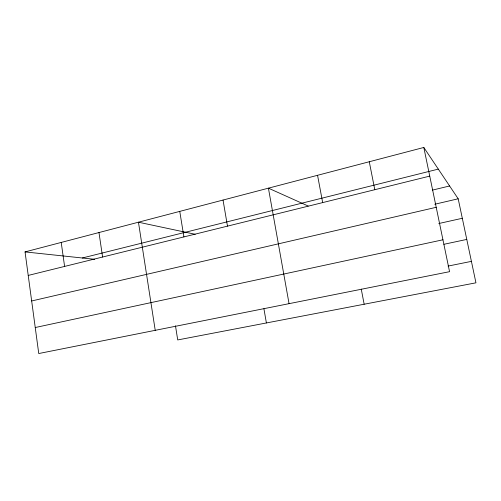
<?xml version="1.0" encoding="UTF-8"?>
<svg xmlns="http://www.w3.org/2000/svg" width="501" height="501" viewBox="0 0 501 501"><rect width="100%" height="100%" fill="white"/><g stroke="black" fill="none" stroke-linecap="round" stroke-linejoin="round"><path stroke-width="0.75" d="M423.808 147.463L449.554 271.68L38.752 353.537L25.05 251.909L423.808 147.463L458.19 198.791L475.95 282.821L177.723 339.941L175.475 325.782M82.339 257.99L438.312 169.113M28.219 275.425L429.745 176.114M432.344 190.13L449.61 185.977M434.774 204.245L458.19 198.791M31.663 300.976L436.208 207.301M438.77 223.534L462.304 218.279M35.245 327.529L442.947 239.791M443.867 244.3L466.775 239.422M448.069 266.081L471.416 261.365M25.05 251.909L94.695 259.305M195.196 234.286L138.451 222.206L155.229 330.328M308.196 206.03L268.417 188.163L289.058 303.662M369.275 161.748L374.792 189.704M361.259 289.121L364.158 304.232M317.553 175.294L322.675 202.598M263.914 308.729L266.394 322.957M223.039 200.049L227.485 226.139M179.759 211.384L183.911 236.917M98.973 232.545L102.599 257.032M61.21 242.434L64.598 266.426"/></g></svg>
